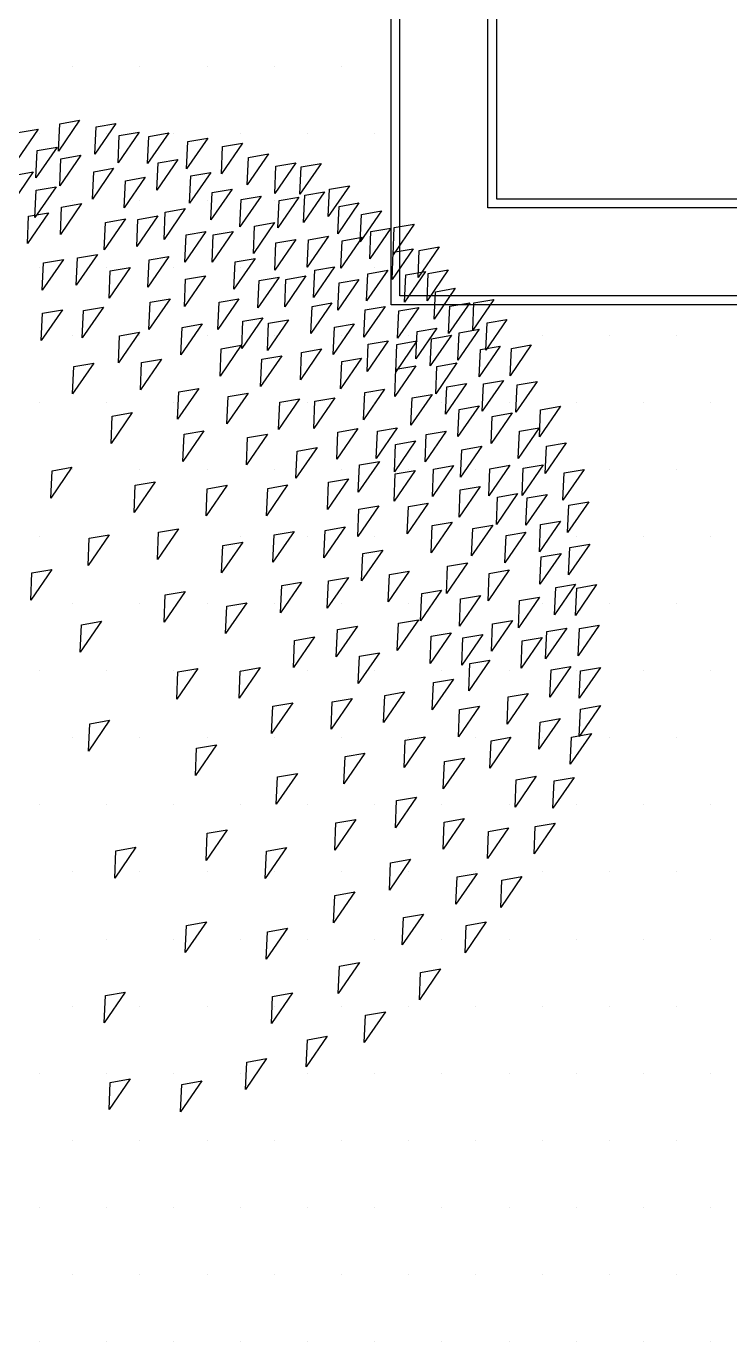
# Model space of a CAD drawing. Header units: millimetres. Extents: x 43168.9 to 43194.6, y -25545.1 to -25543.4.
# Drawn here: x 43171.3728 to 43171.4127, y -25543.9718 to -25543.8971 of the extents above; entities that cross this region are included whole.
import ezdxf

# ---------------------------------------------------------------- set-up
doc = ezdxf.new("R2010")
doc.units = ezdxf.units.MM
doc.header["$LTSCALE"] = 200
doc.layers.add('agac_sgh', color=7, linetype='Continuous', true_color=0x244700)
doc.layers.add('cim_sgh', color=7, linetype='Continuous', true_color=0x248f00)
doc.layers.add('duv_sgh', color=4, linetype='Continuous')
doc.layers.add('siva_sgh', color=145, linetype='Continuous')

msp = doc.modelspace()

# ---------------------------------------------------------------- linework, layer by layer
at = {"layer": 'agac_sgh', "color": 0}
for p, q in [((43171.373463, -25543.902947), (43171.372264, -25543.904693)), ((43171.372331, -25543.903143), (43171.373463, -25543.902947)), ((43171.375815, -25543.902443), (43171.374616, -25543.904189)), ((43171.374616, -25543.904189), (43171.374683, -25543.902639)), ((43171.374683, -25543.902639), (43171.375815, -25543.902443)), ((43171.377878, -25543.902618), (43171.376679, -25543.904363)), ((43171.376679, -25543.904363), (43171.376746, -25543.902814)), ((43171.376746, -25543.902814), (43171.377878, -25543.902618)), ((43171.379198, -25543.903113), (43171.377999, -25543.904859)), ((43171.378066, -25543.903309), (43171.379198, -25543.903113)), ((43171.377999, -25543.904859), (43171.378066, -25543.903309)), ((43171.380871, -25543.903162), (43171.379672, -25543.904907)), ((43171.379672, -25543.904907), (43171.379739, -25543.903358)), ((43171.379739, -25543.903358), (43171.380871, -25543.903162)), ((43171.383084, -25543.903455), (43171.381885, -25543.9052)), ((43171.381885, -25543.9052), (43171.381953, -25543.903651)), ((43171.381953, -25543.903651), (43171.383084, -25543.903455)), ((43171.385059, -25543.903741), (43171.38386, -25543.905486)), ((43171.383927, -25543.903937), (43171.385059, -25543.903741)), ((43171.374532, -25543.90397), (43171.373333, -25543.905715)), ((43171.373333, -25543.905715), (43171.3734, -25543.904166)), ((43171.3734, -25543.904166), (43171.374532, -25543.90397)), ((43171.375882, -25543.904428), (43171.374683, -25543.906174)), ((43171.374683, -25543.906174), (43171.37475, -25543.904624)), ((43171.37475, -25543.904624), (43171.375882, -25543.904428)), ((43171.38386, -25543.905486), (43171.383927, -25543.903937)), ((43171.38653, -25543.904356), (43171.385331, -25543.906101)), ((43171.385331, -25543.906101), (43171.385399, -25543.904552)), ((43171.385399, -25543.904552), (43171.38653, -25543.904356)), ((43171.373178, -25543.90538), (43171.371979, -25543.907125)), ((43171.372046, -25543.905576), (43171.373178, -25543.90538)), ((43171.377744, -25543.905169), (43171.376544, -25543.906914)), ((43171.376544, -25543.906914), (43171.376612, -25543.905365)), ((43171.376612, -25543.905365), (43171.377744, -25543.905169)), ((43171.381399, -25543.904665), (43171.3802, -25543.90641)), ((43171.3802, -25543.90641), (43171.380267, -25543.904861)), ((43171.380267, -25543.904861), (43171.381399, -25543.904665)), ((43171.38809, -25543.904859), (43171.386891, -25543.906604)), ((43171.386891, -25543.906604), (43171.386958, -25543.905055)), ((43171.386958, -25543.905055), (43171.38809, -25543.904859)), ((43171.389524, -25543.9049), (43171.388325, -25543.906645)), ((43171.388325, -25543.906645), (43171.388392, -25543.905096)), ((43171.388392, -25543.905096), (43171.389524, -25543.9049)), ((43171.379542, -25543.905678), (43171.378343, -25543.907424)), ((43171.378343, -25543.907424), (43171.37841, -25543.905874)), ((43171.37841, -25543.905874), (43171.379542, -25543.905678)), ((43171.383261, -25543.905405), (43171.382061, -25543.90715)), ((43171.382061, -25543.90715), (43171.382129, -25543.905601)), ((43171.382129, -25543.905601), (43171.383261, -25543.905405)), ((43171.374474, -25543.906218), (43171.373275, -25543.907963)), ((43171.373275, -25543.907963), (43171.373342, -25543.906414)), ((43171.373342, -25543.906414), (43171.374474, -25543.906218)), ((43171.384468, -25543.906355), (43171.383269, -25543.908101)), ((43171.383269, -25543.908101), (43171.383336, -25543.906551)), ((43171.383336, -25543.906551), (43171.384468, -25543.906355)), ((43171.386115, -25543.906746), (43171.384916, -25543.908492)), ((43171.384984, -25543.906942), (43171.386115, -25543.906746)), ((43171.388266, -25543.906809), (43171.387067, -25543.908554)), ((43171.387134, -25543.907005), (43171.388266, -25543.906809)), ((43171.389725, -25543.906508), (43171.388526, -25543.908253)), ((43171.388526, -25543.908253), (43171.388593, -25543.906704)), ((43171.388593, -25543.906704), (43171.389725, -25543.906508)), ((43171.391133, -25543.906167), (43171.389934, -25543.907912)), ((43171.389934, -25543.907912), (43171.390002, -25543.906363)), ((43171.390002, -25543.906363), (43171.391133, -25543.906167)), ((43171.37592, -25543.907175), (43171.374721, -25543.908921)), ((43171.374721, -25543.908921), (43171.374788, -25543.907371)), ((43171.374788, -25543.907371), (43171.37592, -25543.907175)), ((43171.381806, -25543.90746), (43171.380607, -25543.909206)), ((43171.380674, -25543.907656), (43171.381806, -25543.90746)), ((43171.384916, -25543.908492), (43171.384984, -25543.906942)), ((43171.387067, -25543.908554), (43171.387134, -25543.907005)), ((43171.391674, -25543.907136), (43171.390475, -25543.908882)), ((43171.390475, -25543.908882), (43171.390542, -25543.907332)), ((43171.390542, -25543.907332), (43171.391674, -25543.907136)), ((43171.392945, -25543.907592), (43171.391745, -25543.909338)), ((43171.391813, -25543.907788), (43171.392945, -25543.907592)), ((43171.374046, -25543.907693), (43171.372847, -25543.909438)), ((43171.372847, -25543.909438), (43171.372914, -25543.907889)), ((43171.372914, -25543.907889), (43171.374046, -25543.907693)), ((43171.37841, -25543.908048), (43171.377211, -25543.909794)), ((43171.377211, -25543.909794), (43171.377278, -25543.908244)), ((43171.377278, -25543.908244), (43171.37841, -25543.908048)), ((43171.380259, -25543.907873), (43171.37906, -25543.909618)), ((43171.37906, -25543.909618), (43171.379127, -25543.908069)), ((43171.379127, -25543.908069), (43171.380259, -25543.907873)), ((43171.380607, -25543.909206), (43171.380674, -25543.907656)), ((43171.386883, -25543.908256), (43171.385684, -25543.910001)), ((43171.385751, -25543.908452), (43171.386883, -25543.908256)), ((43171.391745, -25543.909338), (43171.391813, -25543.907788)), ((43171.394806, -25543.908333), (43171.393607, -25543.910078)), ((43171.393674, -25543.908529), (43171.394806, -25543.908333)), ((43171.382988, -25543.908753), (43171.381789, -25543.910498)), ((43171.381789, -25543.910498), (43171.381856, -25543.908949)), ((43171.381856, -25543.908949), (43171.382988, -25543.908753)), ((43171.384531, -25543.90876), (43171.383332, -25543.910505)), ((43171.383332, -25543.910505), (43171.383399, -25543.908956)), ((43171.383399, -25543.908956), (43171.384531, -25543.90876)), ((43171.385684, -25543.910001), (43171.385751, -25543.908452)), ((43171.389939, -25543.909031), (43171.38874, -25543.910776)), ((43171.388807, -25543.909227), (43171.389939, -25543.909031)), ((43171.39185, -25543.909086), (43171.390651, -25543.910832)), ((43171.390719, -25543.909282), (43171.39185, -25543.909086)), ((43171.393485, -25543.908562), (43171.392286, -25543.910307)), ((43171.392286, -25543.910307), (43171.392353, -25543.908758)), ((43171.392353, -25543.908758), (43171.393485, -25543.908562)), ((43171.393607, -25543.910078), (43171.393674, -25543.908529)), ((43171.38809, -25543.909206), (43171.386891, -25543.910951)), ((43171.386891, -25543.910951), (43171.386958, -25543.909402)), ((43171.386958, -25543.909402), (43171.38809, -25543.909206)), ((43171.38874, -25543.910776), (43171.388807, -25543.909227)), ((43171.390651, -25543.910832), (43171.390719, -25543.909282)), ((43171.394756, -25543.909742), (43171.393557, -25543.911488)), ((43171.393624, -25543.909938), (43171.394756, -25543.909742)), ((43171.396227, -25543.909633), (43171.395028, -25543.911378)), ((43171.395028, -25543.911378), (43171.395095, -25543.909829)), ((43171.395095, -25543.909829), (43171.396227, -25543.909633)), ((43171.374889, -25543.910349), (43171.37369, -25543.912094)), ((43171.37369, -25543.912094), (43171.373757, -25543.910545)), ((43171.373757, -25543.910545), (43171.374889, -25543.910349)), ((43171.376826, -25543.910062), (43171.375626, -25543.911807)), ((43171.375626, -25543.911807), (43171.375694, -25543.910258)), ((43171.375694, -25543.910258), (43171.376826, -25543.910062)), ((43171.380888, -25543.910179), (43171.379689, -25543.911925)), ((43171.379689, -25543.911925), (43171.379756, -25543.910375)), ((43171.379756, -25543.910375), (43171.380888, -25543.910179)), ((43171.385776, -25543.910283), (43171.384577, -25543.912028)), ((43171.384577, -25543.912028), (43171.384644, -25543.910479)), ((43171.384644, -25543.910479), (43171.385776, -25543.910283)), ((43171.393557, -25543.911488), (43171.393624, -25543.909938)), ((43171.378687, -25543.910802), (43171.377488, -25543.912547)), ((43171.377488, -25543.912547), (43171.377555, -25543.910998)), ((43171.377555, -25543.910998), (43171.378687, -25543.910802)), ((43171.382963, -25543.911269), (43171.381764, -25543.913015)), ((43171.381831, -25543.911465), (43171.382963, -25543.911269)), ((43171.387134, -25543.911352), (43171.385935, -25543.913097)), ((43171.386002, -25543.911548), (43171.387134, -25543.911352)), ((43171.388656, -25543.911282), (43171.387457, -25543.913027)), ((43171.387524, -25543.911478), (43171.388656, -25543.911282)), ((43171.390291, -25543.910757), (43171.389092, -25543.912502)), ((43171.389092, -25543.912502), (43171.389159, -25543.910953)), ((43171.389159, -25543.910953), (43171.390291, -25543.910757)), ((43171.393309, -25543.910959), (43171.39211, -25543.912704)), ((43171.39211, -25543.912704), (43171.392177, -25543.911155)), ((43171.392177, -25543.911155), (43171.393309, -25543.910959)), ((43171.39546, -25543.911021), (43171.394261, -25543.912767)), ((43171.394261, -25543.912767), (43171.394328, -25543.911217)), ((43171.394328, -25543.911217), (43171.39546, -25543.911021)), ((43171.396743, -25543.910944), (43171.395544, -25543.91269)), ((43171.395544, -25543.91269), (43171.395611, -25543.91114)), ((43171.395611, -25543.91114), (43171.396743, -25543.910944)), ((43171.381764, -25543.913015), (43171.381831, -25543.911465)), ((43171.385935, -25543.913097), (43171.386002, -25543.911548)), ((43171.387457, -25543.913027), (43171.387524, -25543.911478)), ((43171.391674, -25543.911484), (43171.390475, -25543.913229)), ((43171.390475, -25543.913229), (43171.390542, -25543.91168)), ((43171.390542, -25543.91168), (43171.391674, -25543.911484)), ((43171.397145, -25543.911985), (43171.395946, -25543.913731)), ((43171.396013, -25543.912181), (43171.397145, -25543.911985)), ((43171.380951, -25543.912584), (43171.379752, -25543.914329)), ((43171.379752, -25543.914329), (43171.379819, -25543.91278)), ((43171.379819, -25543.91278), (43171.380951, -25543.912584)), ((43171.384862, -25543.912583), (43171.383663, -25543.914328)), ((43171.383663, -25543.914328), (43171.38373, -25543.912779)), ((43171.38373, -25543.912779), (43171.384862, -25543.912583)), ((43171.39014, -25543.912812), (43171.388941, -25543.914557)), ((43171.389008, -25543.913008), (43171.39014, -25543.912812)), ((43171.395946, -25543.913731), (43171.396013, -25543.912181)), ((43171.397963, -25543.91281), (43171.396764, -25543.914555)), ((43171.396831, -25543.913006), (43171.397963, -25543.91281)), ((43171.399334, -25543.912621), (43171.398134, -25543.914366)), ((43171.398134, -25543.914366), (43171.398202, -25543.912817)), ((43171.398202, -25543.912817), (43171.399334, -25543.912621)), ((43171.374839, -25543.913207), (43171.373639, -25543.914953)), ((43171.373639, -25543.914953), (43171.373707, -25543.913403)), ((43171.373707, -25543.913403), (43171.374839, -25543.913207)), ((43171.377165, -25543.913046), (43171.375966, -25543.914791)), ((43171.375966, -25543.914791), (43171.376033, -25543.913242)), ((43171.376033, -25543.913242), (43171.377165, -25543.913046)), ((43171.388941, -25543.914557), (43171.389008, -25543.913008)), ((43171.393158, -25543.913014), (43171.391959, -25543.914759)), ((43171.391959, -25543.914759), (43171.392027, -25543.91321)), ((43171.392027, -25543.91321), (43171.393158, -25543.913014)), ((43171.39507, -25543.913069), (43171.393871, -25543.914815)), ((43171.393871, -25543.914815), (43171.393938, -25543.913265)), ((43171.393938, -25543.913265), (43171.39507, -25543.913069)), ((43171.396764, -25543.914555), (43171.396831, -25543.913006)), ((43171.382762, -25543.914009), (43171.381563, -25543.915755)), ((43171.381563, -25543.915755), (43171.38163, -25543.914205)), ((43171.38163, -25543.914205), (43171.382762, -25543.914009)), ((43171.38622, -25543.913652), (43171.385021, -25543.915397)), ((43171.385021, -25543.915397), (43171.385088, -25543.913848)), ((43171.385088, -25543.913848), (43171.38622, -25543.913652)), ((43171.387675, -25543.91377), (43171.386476, -25543.915516)), ((43171.386476, -25543.915516), (43171.386543, -25543.913966)), ((43171.386543, -25543.913966), (43171.387675, -25543.91377)), ((43171.39141, -25543.913993), (43171.390211, -25543.915738)), ((43171.390211, -25543.915738), (43171.390278, -25543.914189)), ((43171.390278, -25543.914189), (43171.39141, -25543.913993)), ((43171.396101, -25543.914243), (43171.394902, -25543.915989)), ((43171.39497, -25543.914439), (43171.396101, -25543.914243)), ((43171.398491, -25543.914313), (43171.397292, -25543.916058)), ((43171.397359, -25543.914509), (43171.398491, -25543.914313)), ((43171.400076, -25543.913748), (43171.398877, -25543.915494)), ((43171.398877, -25543.915494), (43171.398944, -25543.913944)), ((43171.398944, -25543.913944), (43171.400076, -25543.913748)), ((43171.379215, -25543.914478), (43171.378016, -25543.916224)), ((43171.378016, -25543.916224), (43171.378083, -25543.914674)), ((43171.378083, -25543.914674), (43171.379215, -25543.914478)), ((43171.393335, -25543.914964), (43171.392135, -25543.916709)), ((43171.392203, -25543.91516), (43171.393335, -25543.914964)), ((43171.394957, -25543.914973), (43171.393758, -25543.916718)), ((43171.393825, -25543.915169), (43171.394957, -25543.914973)), ((43171.394902, -25543.915989), (43171.39497, -25543.914439)), ((43171.396923, -25543.914649), (43171.395724, -25543.916394)), ((43171.395724, -25543.916394), (43171.395791, -25543.914845)), ((43171.395791, -25543.914845), (43171.396923, -25543.914649)), ((43171.397292, -25543.916058), (43171.397359, -25543.914509)), ((43171.384988, -25543.915218), (43171.383789, -25543.916963)), ((43171.383789, -25543.916963), (43171.383856, -25543.915414)), ((43171.383856, -25543.915414), (43171.384988, -25543.915218)), ((43171.387285, -25543.915818), (43171.386086, -25543.917564)), ((43171.386153, -25543.916014), (43171.387285, -25543.915818)), ((43171.389549, -25543.915426), (43171.38835, -25543.917172)), ((43171.38835, -25543.917172), (43171.388417, -25543.915622)), ((43171.388417, -25543.915622), (43171.389549, -25543.915426)), ((43171.392135, -25543.916709), (43171.392203, -25543.91516)), ((43171.393758, -25543.916718), (43171.393825, -25543.915169)), ((43171.399698, -25543.915263), (43171.398499, -25543.917008)), ((43171.398499, -25543.917008), (43171.398566, -25543.915459)), ((43171.398566, -25543.915459), (43171.399698, -25543.915263)), ((43171.401459, -25543.9152), (43171.40026, -25543.916945)), ((43171.40026, -25543.916945), (43171.400327, -25543.915396)), ((43171.400327, -25543.915396), (43171.401459, -25543.9152)), ((43171.376612, -25543.916233), (43171.375413, -25543.917979)), ((43171.375413, -25543.917979), (43171.37548, -25543.916429)), ((43171.37548, -25543.916429), (43171.376612, -25543.916233)), ((43171.38046, -25543.916002), (43171.379261, -25543.917747)), ((43171.379261, -25543.917747), (43171.379328, -25543.916198)), ((43171.379328, -25543.916198), (43171.38046, -25543.916002)), ((43171.386086, -25543.917564), (43171.386153, -25543.916014)), ((43171.391825, -25543.91595), (43171.390626, -25543.917695)), ((43171.390626, -25543.917695), (43171.390693, -25543.916146)), ((43171.390693, -25543.916146), (43171.391825, -25543.91595)), ((43171.394907, -25543.916382), (43171.393708, -25543.918128)), ((43171.393708, -25543.918128), (43171.393775, -25543.916578)), ((43171.393775, -25543.916578), (43171.394907, -25543.916382)), ((43171.397233, -25543.916221), (43171.396034, -25543.917966)), ((43171.396034, -25543.917966), (43171.396101, -25543.916417)), ((43171.396101, -25543.916417), (43171.397233, -25543.916221)), ((43171.399874, -25543.917213), (43171.398675, -25543.918958)), ((43171.398743, -25543.917409), (43171.399874, -25543.917213)), ((43171.401786, -25543.917268), (43171.400587, -25543.919014)), ((43171.400654, -25543.917464), (43171.401786, -25543.917268)), ((43171.382573, -25543.917665), (43171.381374, -25543.91941)), ((43171.381374, -25543.91941), (43171.381441, -25543.917861)), ((43171.381441, -25543.917861), (43171.382573, -25543.917665)), ((43171.385374, -25543.917937), (43171.384175, -25543.919682)), ((43171.384242, -25543.918133), (43171.385374, -25543.917937)), ((43171.393133, -25543.917704), (43171.391934, -25543.919449)), ((43171.391934, -25543.919449), (43171.392001, -25543.9179)), ((43171.392001, -25543.9179), (43171.393133, -25543.917704)), ((43171.395825, -25543.918011), (43171.394626, -25543.919756)), ((43171.394693, -25543.918207), (43171.395825, -25543.918011)), ((43171.397787, -25543.917381), (43171.396588, -25543.919127)), ((43171.396588, -25543.919127), (43171.396655, -25543.917577)), ((43171.396655, -25543.917577), (43171.397787, -25543.917381)), ((43171.398675, -25543.918958), (43171.398743, -25543.917409)), ((43171.400587, -25543.919014), (43171.400654, -25543.917464)), ((43171.384175, -25543.919682), (43171.384242, -25543.918133)), ((43171.388304, -25543.91825), (43171.387105, -25543.919996)), ((43171.387105, -25543.919996), (43171.387172, -25543.918446)), ((43171.387172, -25543.918446), (43171.388304, -25543.91825)), ((43171.390304, -25543.918194), (43171.389105, -25543.919939)), ((43171.389105, -25543.919939), (43171.389172, -25543.91839)), ((43171.389172, -25543.91839), (43171.390304, -25543.918194)), ((43171.394626, -25543.919756), (43171.394693, -25543.918207)), ((43171.398491, -25543.91866), (43171.397292, -25543.920405)), ((43171.397359, -25543.918856), (43171.398491, -25543.91866)), ((43171.403119, -25543.91868), (43171.40192, -25543.920425)), ((43171.401987, -25543.918876), (43171.403119, -25543.91868)), ((43171.3788, -25543.919043), (43171.377601, -25543.920788)), ((43171.377601, -25543.920788), (43171.377668, -25543.919239)), ((43171.377668, -25543.919239), (43171.3788, -25543.919043)), ((43171.397292, -25543.920405), (43171.397359, -25543.918856)), ((43171.400378, -25543.919058), (43171.399178, -25543.920803)), ((43171.399178, -25543.920803), (43171.399246, -25543.919254)), ((43171.399246, -25543.919254), (43171.400378, -25543.919058)), ((43171.40192, -25543.920425), (43171.401987, -25543.918876)), ((43171.382875, -25543.920076), (43171.381676, -25543.921821)), ((43171.381676, -25543.921821), (43171.381743, -25543.920272)), ((43171.381743, -25543.920272), (43171.382875, -25543.920076)), ((43171.38648, -25543.920257), (43171.385281, -25543.922002)), ((43171.385348, -25543.920453), (43171.38648, -25543.920257)), ((43171.391612, -25543.919948), (43171.390413, -25543.921693)), ((43171.390413, -25543.921693), (43171.39048, -25543.920144)), ((43171.39048, -25543.920144), (43171.391612, -25543.919948)), ((43171.39385, -25543.919898), (43171.392651, -25543.921644)), ((43171.392651, -25543.921644), (43171.392718, -25543.920094)), ((43171.392718, -25543.920094), (43171.39385, -25543.919898)), ((43171.39663, -25543.920093), (43171.395431, -25543.921839)), ((43171.395431, -25543.921839), (43171.395498, -25543.920289)), ((43171.395498, -25543.920289), (43171.39663, -25543.920093)), ((43171.401912, -25543.919903), (43171.400713, -25543.921649)), ((43171.400713, -25543.921649), (43171.40078, -25543.920099)), ((43171.40078, -25543.920099), (43171.401912, -25543.919903)), ((43171.385281, -25543.922002), (43171.385348, -25543.920453)), ((43171.389298, -25543.921025), (43171.388098, -25543.92277)), ((43171.388166, -25543.921221), (43171.389298, -25543.921025)), ((43171.394886, -25543.920653), (43171.393687, -25543.922398)), ((43171.393687, -25543.922398), (43171.393754, -25543.920849)), ((43171.393754, -25543.920849), (43171.394886, -25543.920653)), ((43171.398642, -25543.920953), (43171.397443, -25543.922698)), ((43171.39751, -25543.921149), (43171.398642, -25543.920953)), ((43171.403446, -25543.920749), (43171.402247, -25543.922494)), ((43171.402247, -25543.922494), (43171.402314, -25543.920945)), ((43171.402314, -25543.920945), (43171.403446, -25543.920749)), ((43171.388098, -25543.92277), (43171.388166, -25543.921221)), ((43171.392832, -25543.921814), (43171.391633, -25543.923559)), ((43171.3917, -25543.92201), (43171.392832, -25543.921814)), ((43171.397443, -25543.922698), (43171.39751, -25543.921149)), ((43171.375379, -25543.922147), (43171.37418, -25543.923892)), ((43171.37418, -25543.923892), (43171.374248, -25543.922343)), ((43171.374248, -25543.922343), (43171.375379, -25543.922147)), ((43171.391633, -25543.923559), (43171.3917, -25543.92201)), ((43171.394869, -25543.92233), (43171.39367, -25543.924076)), ((43171.39367, -25543.924076), (43171.393737, -25543.922526)), ((43171.393737, -25543.922526), (43171.394869, -25543.92233)), ((43171.397045, -25543.92205), (43171.395846, -25543.923796)), ((43171.395846, -25543.923796), (43171.395913, -25543.922246)), ((43171.395913, -25543.922246), (43171.397045, -25543.92205)), ((43171.400239, -25543.922029), (43171.39904, -25543.923774)), ((43171.39904, -25543.923774), (43171.399107, -25543.922225)), ((43171.399107, -25543.922225), (43171.400239, -25543.922029)), ((43171.40213, -25543.922007), (43171.400931, -25543.923752)), ((43171.400931, -25543.923752), (43171.400998, -25543.922203)), ((43171.400998, -25543.922203), (43171.40213, -25543.922007)), ((43171.404452, -25543.922265), (43171.403253, -25543.92401)), ((43171.403253, -25543.92401), (43171.403321, -25543.922461)), ((43171.403321, -25543.922461), (43171.404452, -25543.922265)), ((43171.380108, -25543.92297), (43171.378909, -25543.924716)), ((43171.378909, -25543.924716), (43171.378976, -25543.923166)), ((43171.378976, -25543.923166), (43171.380108, -25543.92297)), ((43171.384191, -25543.923165), (43171.382992, -25543.92491)), ((43171.38306, -25543.923361), (43171.384191, -25543.923165)), ((43171.387625, -25543.92315), (43171.386426, -25543.924895)), ((43171.386493, -25543.923346), (43171.387625, -25543.92315)), ((43171.391083, -25543.922793), (43171.389884, -25543.924538)), ((43171.389884, -25543.924538), (43171.389952, -25543.922989)), ((43171.389952, -25543.922989), (43171.391083, -25543.922793)), ((43171.398554, -25543.923238), (43171.397355, -25543.924984)), ((43171.397422, -25543.923434), (43171.398554, -25543.923238)), ((43171.382992, -25543.92491), (43171.38306, -25543.923361)), ((43171.386426, -25543.924895), (43171.386493, -25543.923346)), ((43171.397355, -25543.924984), (43171.397422, -25543.923434)), ((43171.400679, -25543.923643), (43171.39948, -25543.925388)), ((43171.39948, -25543.925388), (43171.399548, -25543.923839)), ((43171.399548, -25543.923839), (43171.400679, -25543.923643)), ((43171.402352, -25543.923691), (43171.401153, -25543.925437)), ((43171.401153, -25543.925437), (43171.40122, -25543.923887)), ((43171.40122, -25543.923887), (43171.402352, -25543.923691)), ((43171.392806, -25543.92433), (43171.391607, -25543.926075)), ((43171.391607, -25543.926075), (43171.391675, -25543.924526)), ((43171.391675, -25543.924526), (43171.392806, -25543.92433)), ((43171.395611, -25543.924182), (43171.394412, -25543.925928)), ((43171.394412, -25543.925928), (43171.394479, -25543.924378)), ((43171.394479, -25543.924378), (43171.395611, -25543.924182)), ((43171.404717, -25543.924103), (43171.403517, -25543.925849)), ((43171.403517, -25543.925849), (43171.403585, -25543.924299)), ((43171.403585, -25543.924299), (43171.404717, -25543.924103)), ((43171.390882, -25543.925533), (43171.389683, -25543.927278)), ((43171.38975, -25543.925729), (43171.390882, -25543.925533)), ((43171.396969, -25543.925252), (43171.39577, -25543.926997)), ((43171.39577, -25543.926997), (43171.395837, -25543.925448)), ((43171.395837, -25543.925448), (43171.396969, -25543.925252)), ((43171.399271, -25543.925433), (43171.398072, -25543.927178)), ((43171.398139, -25543.925629), (43171.399271, -25543.925433)), ((43171.403119, -25543.925201), (43171.40192, -25543.926946)), ((43171.40192, -25543.926946), (43171.401987, -25543.925397)), ((43171.401987, -25543.925397), (43171.403119, -25543.925201)), ((43171.377492, -25543.925983), (43171.376293, -25543.927729)), ((43171.376293, -25543.927729), (43171.376361, -25543.926179)), ((43171.376361, -25543.926179), (43171.377492, -25543.925983)), ((43171.381429, -25543.92564), (43171.38023, -25543.927385)), ((43171.38023, -25543.927385), (43171.380297, -25543.925836)), ((43171.380297, -25543.925836), (43171.381429, -25543.92564)), ((43171.38799, -25543.925792), (43171.386791, -25543.927537)), ((43171.386791, -25543.927537), (43171.386858, -25543.925988)), ((43171.386858, -25543.925988), (43171.38799, -25543.925792)), ((43171.389683, -25543.927278), (43171.38975, -25543.925729)), ((43171.398072, -25543.927178), (43171.398139, -25543.925629)), ((43171.401157, -25543.925831), (43171.399958, -25543.927576)), ((43171.399958, -25543.927576), (43171.400026, -25543.926027)), ((43171.400026, -25543.926027), (43171.401157, -25543.925831)), ((43171.385072, -25543.926394), (43171.383873, -25543.928139)), ((43171.383873, -25543.928139), (43171.38394, -25543.92659)), ((43171.38394, -25543.92659), (43171.385072, -25543.926394)), ((43171.39302, -25543.926853), (43171.391821, -25543.928599)), ((43171.391821, -25543.928599), (43171.391888, -25543.927049)), ((43171.391888, -25543.927049), (43171.39302, -25543.926853)), ((43171.403145, -25543.927032), (43171.401945, -25543.928778)), ((43171.402013, -25543.927228), (43171.403145, -25543.927032)), ((43171.404779, -25543.926508), (43171.40358, -25543.928253)), ((43171.40358, -25543.928253), (43171.403648, -25543.926704)), ((43171.403648, -25543.926704), (43171.404779, -25543.926508)), ((43171.397837, -25543.927565), (43171.396638, -25543.92931)), ((43171.396638, -25543.92931), (43171.396705, -25543.927761)), ((43171.396705, -25543.927761), (43171.397837, -25543.927565)), ((43171.401945, -25543.928778), (43171.402013, -25543.927228)), ((43171.374235, -25543.927948), (43171.373036, -25543.929694)), ((43171.373036, -25543.929694), (43171.373103, -25543.928144)), ((43171.373103, -25543.928144), (43171.374235, -25543.927948)), ((43171.391071, -25543.928398), (43171.389872, -25543.930144)), ((43171.389939, -25543.928594), (43171.391071, -25543.928398)), ((43171.39453, -25543.928041), (43171.39333, -25543.929786)), ((43171.39333, -25543.929786), (43171.393398, -25543.928237)), ((43171.393398, -25543.928237), (43171.39453, -25543.928041)), ((43171.400202, -25543.927977), (43171.399003, -25543.929722)), ((43171.399003, -25543.929722), (43171.39907, -25543.928173)), ((43171.39907, -25543.928173), (43171.400202, -25543.927977)), ((43171.381806, -25543.929197), (43171.380607, -25543.930943)), ((43171.380674, -25543.929393), (43171.381806, -25543.929197)), ((43171.388417, -25543.928665), (43171.387218, -25543.93041)), ((43171.387218, -25543.93041), (43171.387285, -25543.928861)), ((43171.387285, -25543.928861), (43171.388417, -25543.928665)), ((43171.389872, -25543.930144), (43171.389939, -25543.928594)), ((43171.396366, -25543.929124), (43171.395167, -25543.930869)), ((43171.395234, -25543.92932), (43171.396366, -25543.929124)), ((43171.403975, -25543.928772), (43171.402776, -25543.930518)), ((43171.402776, -25543.930518), (43171.402843, -25543.928968)), ((43171.402843, -25543.928968), (43171.403975, -25543.928772)), ((43171.405169, -25543.928807), (43171.40397, -25543.930552)), ((43171.40397, -25543.930552), (43171.404038, -25543.929003)), ((43171.404038, -25543.929003), (43171.405169, -25543.928807)), ((43171.380607, -25543.930943), (43171.380674, -25543.929393)), ((43171.385298, -25543.929833), (43171.384099, -25543.931578)), ((43171.384099, -25543.931578), (43171.384166, -25543.930029)), ((43171.384166, -25543.930029), (43171.385298, -25543.929833)), ((43171.395167, -25543.930869), (43171.395234, -25543.92932)), ((43171.398579, -25543.929417), (43171.39738, -25543.931162)), ((43171.39738, -25543.931162), (43171.397447, -25543.929613)), ((43171.397447, -25543.929613), (43171.398579, -25543.929417)), ((43171.401925, -25543.929514), (43171.400726, -25543.931259)), ((43171.400726, -25543.931259), (43171.400793, -25543.92971)), ((43171.400793, -25543.92971), (43171.401925, -25543.929514)), ((43171.377052, -25543.93089), (43171.375853, -25543.932636)), ((43171.375853, -25543.932636), (43171.37592, -25543.931086)), ((43171.37592, -25543.931086), (43171.377052, -25543.93089)), ((43171.391587, -25543.931159), (43171.390388, -25543.932904)), ((43171.390388, -25543.932904), (43171.390455, -25543.931355)), ((43171.390455, -25543.931355), (43171.391587, -25543.931159)), ((43171.395045, -25543.930802), (43171.393846, -25543.932547)), ((43171.393846, -25543.932547), (43171.393913, -25543.930998)), ((43171.393913, -25543.930998), (43171.395045, -25543.930802)), ((43171.40039, -25543.930842), (43171.399191, -25543.932588)), ((43171.399191, -25543.932588), (43171.399258, -25543.931038)), ((43171.399258, -25543.931038), (43171.40039, -25543.930842)), ((43171.403472, -25543.931275), (43171.402273, -25543.93302)), ((43171.402273, -25543.93302), (43171.40234, -25543.931471)), ((43171.40234, -25543.931471), (43171.403472, -25543.931275)), ((43171.40532, -25543.9311), (43171.404121, -25543.932845)), ((43171.404121, -25543.932845), (43171.404188, -25543.931296)), ((43171.404188, -25543.931296), (43171.40532, -25543.9311)), ((43171.389147, -25543.931775), (43171.387948, -25543.93352)), ((43171.387948, -25543.93352), (43171.388015, -25543.931971)), ((43171.388015, -25543.931971), (43171.389147, -25543.931775)), ((43171.396907, -25543.931542), (43171.395708, -25543.933287)), ((43171.395708, -25543.933287), (43171.395775, -25543.931738)), ((43171.395775, -25543.931738), (43171.396907, -25543.931542)), ((43171.398709, -25543.931632), (43171.39751, -25543.933378)), ((43171.39751, -25543.933378), (43171.397577, -25543.931828)), ((43171.397577, -25543.931828), (43171.398709, -25543.931632)), ((43171.402076, -25543.931806), (43171.400877, -25543.933552)), ((43171.400877, -25543.933552), (43171.400944, -25543.932002)), ((43171.400944, -25543.932002), (43171.402076, -25543.931806)), ((43171.392832, -25543.932682), (43171.391633, -25543.934428)), ((43171.391633, -25543.934428), (43171.3917, -25543.932878)), ((43171.3917, -25543.932878), (43171.392832, -25543.932682)), ((43171.382523, -25543.933566), (43171.381324, -25543.935311)), ((43171.381324, -25543.935311), (43171.381391, -25543.933762)), ((43171.381391, -25543.933762), (43171.382523, -25543.933566)), ((43171.386066, -25543.933516), (43171.384867, -25543.935261)), ((43171.384867, -25543.935261), (43171.384934, -25543.933712)), ((43171.384934, -25543.933712), (43171.386066, -25543.933516)), ((43171.399108, -25543.933093), (43171.397908, -25543.934839)), ((43171.397908, -25543.934839), (43171.397976, -25543.933289)), ((43171.397976, -25543.933289), (43171.399108, -25543.933093)), ((43171.403711, -25543.933455), (43171.402512, -25543.935201)), ((43171.402512, -25543.935201), (43171.402579, -25543.933651)), ((43171.402579, -25543.933651), (43171.403711, -25543.933455)), ((43171.405383, -25543.933504), (43171.404184, -25543.935249)), ((43171.404184, -25543.935249), (43171.404251, -25543.9337)), ((43171.404251, -25543.9337), (43171.405383, -25543.933504)), ((43171.397032, -25543.934177), (43171.395833, -25543.935922)), ((43171.395833, -25543.935922), (43171.395901, -25543.934373)), ((43171.395901, -25543.934373), (43171.397032, -25543.934177)), ((43171.394266, -25543.934898), (43171.393066, -25543.936643)), ((43171.393066, -25543.936643), (43171.393134, -25543.935094)), ((43171.393134, -25543.935094), (43171.394266, -25543.934898)), ((43171.401283, -25543.934987), (43171.400084, -25543.936732)), ((43171.400084, -25543.936732), (43171.400151, -25543.935183)), ((43171.400151, -25543.935183), (43171.401283, -25543.934987)), ((43171.387914, -25543.935514), (43171.386715, -25543.93726)), ((43171.386715, -25543.93726), (43171.386782, -25543.93571)), ((43171.386782, -25543.93571), (43171.387914, -25543.935514)), ((43171.391285, -25543.935269), (43171.390086, -25543.937014)), ((43171.390086, -25543.937014), (43171.390153, -25543.935465)), ((43171.390153, -25543.935465), (43171.391285, -25543.935269)), ((43171.398516, -25543.935707), (43171.397317, -25543.937453)), ((43171.397317, -25543.937453), (43171.397385, -25543.935903)), ((43171.397385, -25543.935903), (43171.398516, -25543.935707)), ((43171.405383, -25543.935678), (43171.404184, -25543.937423)), ((43171.404184, -25543.937423), (43171.404251, -25543.935874)), ((43171.404251, -25543.935874), (43171.405383, -25543.935678)), ((43171.377518, -25543.93651), (43171.376319, -25543.938255)), ((43171.376319, -25543.938255), (43171.376386, -25543.936706)), ((43171.376386, -25543.936706), (43171.377518, -25543.93651)), ((43171.403094, -25543.936412), (43171.401895, -25543.938158)), ((43171.401895, -25543.938158), (43171.401962, -25543.936608)), ((43171.401962, -25543.936608), (43171.403094, -25543.936412)), ((43171.395435, -25543.937449), (43171.394236, -25543.939194)), ((43171.394303, -25543.937645), (43171.395435, -25543.937449)), ((43171.400302, -25543.937475), (43171.399103, -25543.939221)), ((43171.399171, -25543.937671), (43171.400302, -25543.937475)), ((43171.404868, -25543.937264), (43171.403669, -25543.93901)), ((43171.403669, -25543.93901), (43171.403736, -25543.93746)), ((43171.403736, -25543.93746), (43171.404868, -25543.937264)), ((43171.383588, -25543.937906), (43171.382389, -25543.939651)), ((43171.382389, -25543.939651), (43171.382456, -25543.938102)), ((43171.382456, -25543.938102), (43171.383588, -25543.937906)), ((43171.394236, -25543.939194), (43171.394303, -25543.937645)), ((43171.399103, -25543.939221), (43171.399171, -25543.937671)), ((43171.392014, -25543.938379), (43171.390815, -25543.940124)), ((43171.390815, -25543.940124), (43171.390883, -25543.938575)), ((43171.390883, -25543.938575), (43171.392014, -25543.938379)), ((43171.397661, -25543.938657), (43171.396462, -25543.940403)), ((43171.396462, -25543.940403), (43171.396529, -25543.938853)), ((43171.396529, -25543.938853), (43171.397661, -25543.938657)), ((43171.388179, -25543.939526), (43171.386979, -25543.941272)), ((43171.386979, -25543.941272), (43171.387047, -25543.939722)), ((43171.387047, -25543.939722), (43171.388179, -25543.939526)), ((43171.401736, -25543.939691), (43171.400537, -25543.941436)), ((43171.400604, -25543.939887), (43171.401736, -25543.939691)), ((43171.400537, -25543.941436), (43171.400604, -25543.939887)), ((43171.403887, -25543.939753), (43171.402688, -25543.941498)), ((43171.402688, -25543.941498), (43171.402755, -25543.939949)), ((43171.402755, -25543.939949), (43171.403887, -25543.939753)), ((43171.394945, -25543.940867), (43171.393746, -25543.942612)), ((43171.393746, -25543.942612), (43171.393813, -25543.941063)), ((43171.393813, -25543.941063), (43171.394945, -25543.940867)), ((43171.384192, -25543.942728), (43171.382993, -25543.944474)), ((43171.38306, -25543.942924), (43171.384192, -25543.942728)), ((43171.391499, -25543.942139), (43171.3903, -25543.943885)), ((43171.3903, -25543.943885), (43171.390367, -25543.942335)), ((43171.390367, -25543.942335), (43171.391499, -25543.942139)), ((43171.397649, -25543.942089), (43171.39645, -25543.943834)), ((43171.39645, -25543.943834), (43171.396517, -25543.942285)), ((43171.396517, -25543.942285), (43171.397649, -25543.942089)), ((43171.400164, -25543.94262), (43171.398965, -25543.944365)), ((43171.399032, -25543.942816), (43171.400164, -25543.94262)), ((43171.402818, -25543.942353), (43171.401619, -25543.944099)), ((43171.401619, -25543.944099), (43171.401686, -25543.942549)), ((43171.401686, -25543.942549), (43171.402818, -25543.942353)), ((43171.382993, -25543.944474), (43171.38306, -25543.942924)), ((43171.398965, -25543.944365), (43171.399032, -25543.942816)), ((43171.37901, -25543.943722), (43171.377811, -25543.945468)), ((43171.377811, -25543.945468), (43171.377878, -25543.943918)), ((43171.377878, -25543.943918), (43171.37901, -25543.943722)), ((43171.38755, -25543.943741), (43171.386351, -25543.945486)), ((43171.386351, -25543.945486), (43171.386418, -25543.943937)), ((43171.386418, -25543.943937), (43171.38755, -25543.943741)), ((43171.394605, -25543.944403), (43171.393406, -25543.946149)), ((43171.393406, -25543.946149), (43171.393473, -25543.944599)), ((43171.393473, -25543.944599), (43171.394605, -25543.944403)), ((43171.398378, -25543.945199), (43171.397179, -25543.946945)), ((43171.397179, -25543.946945), (43171.397246, -25543.945395)), ((43171.397246, -25543.945395), (43171.398378, -25543.945199)), ((43171.400919, -25543.945387), (43171.39972, -25543.947133)), ((43171.39972, -25543.947133), (43171.399787, -25543.945583)), ((43171.399787, -25543.945583), (43171.400919, -25543.945387)), ((43171.391436, -25543.946256), (43171.390237, -25543.948002)), ((43171.390237, -25543.948002), (43171.390304, -25543.946452)), ((43171.390304, -25543.946452), (43171.391436, -25543.946256)), ((43171.38301, -25543.947957), (43171.381811, -25543.949702)), ((43171.381878, -25543.948153), (43171.38301, -25543.947957)), ((43171.395335, -25543.947513), (43171.394136, -25543.949259)), ((43171.394136, -25543.949259), (43171.394203, -25543.947709)), ((43171.394203, -25543.947709), (43171.395335, -25543.947513)), ((43171.398894, -25543.94796), (43171.397695, -25543.949705)), ((43171.397762, -25543.948156), (43171.398894, -25543.94796)), ((43171.381811, -25543.949702), (43171.381878, -25543.948153)), ((43171.387613, -25543.948319), (43171.386414, -25543.950065)), ((43171.386414, -25543.950065), (43171.386481, -25543.948515)), ((43171.386481, -25543.948515), (43171.387613, -25543.948319)), ((43171.397695, -25543.949705), (43171.397762, -25543.948156)), ((43171.3917, -25543.950268), (43171.390501, -25543.952014)), ((43171.390501, -25543.952014), (43171.390568, -25543.950464)), ((43171.390568, -25543.950464), (43171.3917, -25543.950268)), ((43171.396303, -25543.95063), (43171.395104, -25543.952376)), ((43171.395104, -25543.952376), (43171.395171, -25543.950826)), ((43171.395171, -25543.950826), (43171.396303, -25543.95063)), ((43171.378407, -25543.951942), (43171.377208, -25543.953687)), ((43171.377208, -25543.953687), (43171.377275, -25543.952138)), ((43171.377275, -25543.952138), (43171.378407, -25543.951942)), ((43171.387902, -25543.951989), (43171.386703, -25543.953734)), ((43171.386703, -25543.953734), (43171.38677, -25543.952185)), ((43171.38677, -25543.952185), (43171.387902, -25543.951989)), ((43171.393172, -25543.953057), (43171.391973, -25543.954802)), ((43171.39204, -25543.953253), (43171.393172, -25543.953057)), ((43171.391973, -25543.954802), (43171.39204, -25543.953253)), ((43171.389877, -25543.954448), (43171.388678, -25543.956194)), ((43171.388678, -25543.956194), (43171.388745, -25543.954644)), ((43171.388745, -25543.954644), (43171.389877, -25543.954448)), ((43171.386431, -25543.955721), (43171.385232, -25543.957467)), ((43171.385232, -25543.957467), (43171.385299, -25543.955917)), ((43171.385299, -25543.955917), (43171.386431, -25543.955721)), ((43171.378684, -25543.95687), (43171.377484, -25543.958615)), ((43171.377552, -25543.957066), (43171.378684, -25543.95687)), ((43171.377484, -25543.958615), (43171.377552, -25543.957066)), ((43171.382746, -25543.956987), (43171.381547, -25543.958733)), ((43171.381547, -25543.958733), (43171.381614, -25543.957183)), ((43171.381614, -25543.957183), (43171.382746, -25543.956987))]:
    msp.add_line(p, q, dxfattribs=at)
at = {"layer": 'cim_sgh'}
for p, q in [((43171.37543, -25543.8994), (43171.37543, -25543.8994)), ((43171.37924, -25543.8994), (43171.37924, -25543.8994)), ((43171.38305, -25543.8994), (43171.38305, -25543.8994)), ((43171.38686, -25543.8994), (43171.38686, -25543.8994)), ((43171.39067, -25543.8994), (43171.39067, -25543.8994)), ((43171.373525, -25543.90321), (43171.373525, -25543.90321)), ((43171.377335, -25543.90321), (43171.377335, -25543.90321)), ((43171.381145, -25543.90321), (43171.381145, -25543.90321)), ((43171.384955, -25543.90321), (43171.384955, -25543.90321)), ((43171.388765, -25543.90321), (43171.388765, -25543.90321)), ((43171.392575, -25543.90321), (43171.392575, -25543.90321)), ((43171.37543, -25543.90702), (43171.37543, -25543.90702)), ((43171.37924, -25543.90702), (43171.37924, -25543.90702)), ((43171.38305, -25543.90702), (43171.38305, -25543.90702)), ((43171.38686, -25543.90702), (43171.38686, -25543.90702)), ((43171.39067, -25543.90702), (43171.39067, -25543.90702)), ((43171.373525, -25543.91083), (43171.373525, -25543.91083)), ((43171.377335, -25543.91083), (43171.377335, -25543.91083)), ((43171.381145, -25543.91083), (43171.381145, -25543.91083)), ((43171.384955, -25543.91083), (43171.384955, -25543.91083)), ((43171.388765, -25543.91083), (43171.388765, -25543.91083)), ((43171.392575, -25543.91083), (43171.392575, -25543.91083)), ((43171.37543, -25543.91464), (43171.37543, -25543.91464)), ((43171.37924, -25543.91464), (43171.37924, -25543.91464)), ((43171.38305, -25543.91464), (43171.38305, -25543.91464)), ((43171.38686, -25543.91464), (43171.38686, -25543.91464)), ((43171.39067, -25543.91464), (43171.39067, -25543.91464)), ((43171.39448, -25543.91464), (43171.39448, -25543.91464)), ((43171.39829, -25543.91464), (43171.39829, -25543.91464)), ((43171.4021, -25543.91464), (43171.4021, -25543.91464)), ((43171.40591, -25543.91464), (43171.40591, -25543.91464)), ((43171.40972, -25543.91464), (43171.40972, -25543.91464)), ((43171.373525, -25543.91845), (43171.373525, -25543.91845)), ((43171.377335, -25543.91845), (43171.377335, -25543.91845)), ((43171.381145, -25543.91845), (43171.381145, -25543.91845)), ((43171.384955, -25543.91845), (43171.384955, -25543.91845)), ((43171.388765, -25543.91845), (43171.388765, -25543.91845)), ((43171.392575, -25543.91845), (43171.392575, -25543.91845)), ((43171.396385, -25543.91845), (43171.396385, -25543.91845)), ((43171.400195, -25543.91845), (43171.400195, -25543.91845)), ((43171.404005, -25543.91845), (43171.404005, -25543.91845)), ((43171.407815, -25543.91845), (43171.407815, -25543.91845)), ((43171.411625, -25543.91845), (43171.411625, -25543.91845)), ((43171.37543, -25543.92226), (43171.37543, -25543.92226)), ((43171.37924, -25543.92226), (43171.37924, -25543.92226)), ((43171.38305, -25543.92226), (43171.38305, -25543.92226)), ((43171.38686, -25543.92226), (43171.38686, -25543.92226)), ((43171.39067, -25543.92226), (43171.39067, -25543.92226)), ((43171.39448, -25543.92226), (43171.39448, -25543.92226)), ((43171.39829, -25543.92226), (43171.39829, -25543.92226)), ((43171.4021, -25543.92226), (43171.4021, -25543.92226)), ((43171.40591, -25543.92226), (43171.40591, -25543.92226)), ((43171.40972, -25543.92226), (43171.40972, -25543.92226)), ((43171.373525, -25543.92607), (43171.373525, -25543.92607)), ((43171.377335, -25543.92607), (43171.377335, -25543.92607)), ((43171.381145, -25543.92607), (43171.381145, -25543.92607)), ((43171.384955, -25543.92607), (43171.384955, -25543.92607)), ((43171.388765, -25543.92607), (43171.388765, -25543.92607)), ((43171.392575, -25543.92607), (43171.392575, -25543.92607)), ((43171.396385, -25543.92607), (43171.396385, -25543.92607)), ((43171.400195, -25543.92607), (43171.400195, -25543.92607)), ((43171.404005, -25543.92607), (43171.404005, -25543.92607)), ((43171.407815, -25543.92607), (43171.407815, -25543.92607)), ((43171.411625, -25543.92607), (43171.411625, -25543.92607)), ((43171.37543, -25543.92988), (43171.37543, -25543.92988)), ((43171.37924, -25543.92988), (43171.37924, -25543.92988)), ((43171.38305, -25543.92988), (43171.38305, -25543.92988)), ((43171.38686, -25543.92988), (43171.38686, -25543.92988)), ((43171.39067, -25543.92988), (43171.39067, -25543.92988)), ((43171.39448, -25543.92988), (43171.39448, -25543.92988)), ((43171.39829, -25543.92988), (43171.39829, -25543.92988)), ((43171.4021, -25543.92988), (43171.4021, -25543.92988)), ((43171.40591, -25543.92988), (43171.40591, -25543.92988)), ((43171.40972, -25543.92988), (43171.40972, -25543.92988)), ((43171.373525, -25543.93369), (43171.373525, -25543.93369)), ((43171.377335, -25543.93369), (43171.377335, -25543.93369)), ((43171.381145, -25543.93369), (43171.381145, -25543.93369)), ((43171.384955, -25543.93369), (43171.384955, -25543.93369)), ((43171.388765, -25543.93369), (43171.388765, -25543.93369)), ((43171.392575, -25543.93369), (43171.392575, -25543.93369)), ((43171.396385, -25543.93369), (43171.396385, -25543.93369)), ((43171.400195, -25543.93369), (43171.400195, -25543.93369)), ((43171.404005, -25543.93369), (43171.404005, -25543.93369)), ((43171.407815, -25543.93369), (43171.407815, -25543.93369)), ((43171.411625, -25543.93369), (43171.411625, -25543.93369)), ((43171.37543, -25543.9375), (43171.37543, -25543.9375)), ((43171.37924, -25543.9375), (43171.37924, -25543.9375)), ((43171.38305, -25543.9375), (43171.38305, -25543.9375)), ((43171.38686, -25543.9375), (43171.38686, -25543.9375)), ((43171.39067, -25543.9375), (43171.39067, -25543.9375)), ((43171.39448, -25543.9375), (43171.39448, -25543.9375)), ((43171.39829, -25543.9375), (43171.39829, -25543.9375)), ((43171.4021, -25543.9375), (43171.4021, -25543.9375)), ((43171.40591, -25543.9375), (43171.40591, -25543.9375)), ((43171.40972, -25543.9375), (43171.40972, -25543.9375)), ((43171.373525, -25543.94131), (43171.373525, -25543.94131)), ((43171.377335, -25543.94131), (43171.377335, -25543.94131)), ((43171.381145, -25543.94131), (43171.381145, -25543.94131)), ((43171.384955, -25543.94131), (43171.384955, -25543.94131)), ((43171.388765, -25543.94131), (43171.388765, -25543.94131)), ((43171.392575, -25543.94131), (43171.392575, -25543.94131)), ((43171.396385, -25543.94131), (43171.396385, -25543.94131)), ((43171.400195, -25543.94131), (43171.400195, -25543.94131)), ((43171.404005, -25543.94131), (43171.404005, -25543.94131)), ((43171.407815, -25543.94131), (43171.407815, -25543.94131)), ((43171.411625, -25543.94131), (43171.411625, -25543.94131)), ((43171.37543, -25543.94512), (43171.37543, -25543.94512)), ((43171.37924, -25543.94512), (43171.37924, -25543.94512)), ((43171.38305, -25543.94512), (43171.38305, -25543.94512)), ((43171.38686, -25543.94512), (43171.38686, -25543.94512)), ((43171.39067, -25543.94512), (43171.39067, -25543.94512)), ((43171.39448, -25543.94512), (43171.39448, -25543.94512)), ((43171.39829, -25543.94512), (43171.39829, -25543.94512)), ((43171.4021, -25543.94512), (43171.4021, -25543.94512)), ((43171.40591, -25543.94512), (43171.40591, -25543.94512)), ((43171.40972, -25543.94512), (43171.40972, -25543.94512)), ((43171.373525, -25543.94893), (43171.373525, -25543.94893)), ((43171.377335, -25543.94893), (43171.377335, -25543.94893)), ((43171.381145, -25543.94893), (43171.381145, -25543.94893)), ((43171.384955, -25543.94893), (43171.384955, -25543.94893)), ((43171.388765, -25543.94893), (43171.388765, -25543.94893)), ((43171.392575, -25543.94893), (43171.392575, -25543.94893)), ((43171.396385, -25543.94893), (43171.396385, -25543.94893)), ((43171.400195, -25543.94893), (43171.400195, -25543.94893)), ((43171.404005, -25543.94893), (43171.404005, -25543.94893)), ((43171.407815, -25543.94893), (43171.407815, -25543.94893)), ((43171.411625, -25543.94893), (43171.411625, -25543.94893)), ((43171.37543, -25543.95274), (43171.37543, -25543.95274)), ((43171.37924, -25543.95274), (43171.37924, -25543.95274)), ((43171.38305, -25543.95274), (43171.38305, -25543.95274)), ((43171.38686, -25543.95274), (43171.38686, -25543.95274)), ((43171.39067, -25543.95274), (43171.39067, -25543.95274)), ((43171.39448, -25543.95274), (43171.39448, -25543.95274)), ((43171.39829, -25543.95274), (43171.39829, -25543.95274)), ((43171.4021, -25543.95274), (43171.4021, -25543.95274)), ((43171.40591, -25543.95274), (43171.40591, -25543.95274)), ((43171.40972, -25543.95274), (43171.40972, -25543.95274)), ((43171.373525, -25543.95655), (43171.373525, -25543.95655)), ((43171.377335, -25543.95655), (43171.377335, -25543.95655)), ((43171.381145, -25543.95655), (43171.381145, -25543.95655)), ((43171.384955, -25543.95655), (43171.384955, -25543.95655)), ((43171.388765, -25543.95655), (43171.388765, -25543.95655)), ((43171.392575, -25543.95655), (43171.392575, -25543.95655)), ((43171.396385, -25543.95655), (43171.396385, -25543.95655)), ((43171.400195, -25543.95655), (43171.400195, -25543.95655)), ((43171.404005, -25543.95655), (43171.404005, -25543.95655)), ((43171.407815, -25543.95655), (43171.407815, -25543.95655)), ((43171.411625, -25543.95655), (43171.411625, -25543.95655)), ((43171.37543, -25543.96036), (43171.37543, -25543.96036)), ((43171.37924, -25543.96036), (43171.37924, -25543.96036)), ((43171.38305, -25543.96036), (43171.38305, -25543.96036)), ((43171.38686, -25543.96036), (43171.38686, -25543.96036)), ((43171.39067, -25543.96036), (43171.39067, -25543.96036)), ((43171.39448, -25543.96036), (43171.39448, -25543.96036)), ((43171.39829, -25543.96036), (43171.39829, -25543.96036)), ((43171.4021, -25543.96036), (43171.4021, -25543.96036)), ((43171.40591, -25543.96036), (43171.40591, -25543.96036)), ((43171.40972, -25543.96036), (43171.40972, -25543.96036)), ((43171.373525, -25543.96417), (43171.373525, -25543.96417)), ((43171.377335, -25543.96417), (43171.377335, -25543.96417)), ((43171.381145, -25543.96417), (43171.381145, -25543.96417)), ((43171.384955, -25543.96417), (43171.384955, -25543.96417)), ((43171.388765, -25543.96417), (43171.388765, -25543.96417)), ((43171.392575, -25543.96417), (43171.392575, -25543.96417)), ((43171.396385, -25543.96417), (43171.396385, -25543.96417)), ((43171.400195, -25543.96417), (43171.400195, -25543.96417)), ((43171.404005, -25543.96417), (43171.404005, -25543.96417)), ((43171.407815, -25543.96417), (43171.407815, -25543.96417)), ((43171.411625, -25543.96417), (43171.411625, -25543.96417)), ((43171.37543, -25543.96798), (43171.37543, -25543.96798)), ((43171.37924, -25543.96798), (43171.37924, -25543.96798)), ((43171.38305, -25543.96798), (43171.38305, -25543.96798)), ((43171.38686, -25543.96798), (43171.38686, -25543.96798)), ((43171.39067, -25543.96798), (43171.39067, -25543.96798)), ((43171.39448, -25543.96798), (43171.39448, -25543.96798)), ((43171.39829, -25543.96798), (43171.39829, -25543.96798)), ((43171.4021, -25543.96798), (43171.4021, -25543.96798)), ((43171.40591, -25543.96798), (43171.40591, -25543.96798)), ((43171.40972, -25543.96798), (43171.40972, -25543.96798)), ((43171.373525, -25543.97179), (43171.373525, -25543.97179)), ((43171.377335, -25543.97179), (43171.377335, -25543.97179)), ((43171.381145, -25543.97179), (43171.381145, -25543.97179)), ((43171.384955, -25543.97179), (43171.384955, -25543.97179)), ((43171.388765, -25543.97179), (43171.388765, -25543.97179)), ((43171.392575, -25543.97179), (43171.392575, -25543.97179)), ((43171.396385, -25543.97179), (43171.396385, -25543.97179)), ((43171.400195, -25543.97179), (43171.400195, -25543.97179)), ((43171.404005, -25543.97179), (43171.404005, -25543.97179)), ((43171.407815, -25543.97179), (43171.407815, -25543.97179)), ((43171.411625, -25543.97179), (43171.411625, -25543.97179))]:
    msp.add_line(p, q, dxfattribs=at)
at = {"layer": 'duv_sgh'}
for p, q in [((43171.394, -25543.912419), (43171.394, -25543.819384)), ((43171.399, -25543.907419), (43171.399, -25543.819384)), ((43171.448, -25543.907419), (43171.399, -25543.907419)), ((43171.453, -25543.912419), (43171.394, -25543.912419))]:
    msp.add_line(p, q, dxfattribs=at)
at = {"layer": 'siva_sgh'}
for p, q in [((43171.3935, -25543.912919), (43171.3935, -25543.819384)), ((43171.3995, -25543.906919), (43171.3995, -25543.819384)), ((43171.4475, -25543.906919), (43171.3995, -25543.906919)), ((43171.4535, -25543.912919), (43171.3935, -25543.912919))]:
    msp.add_line(p, q, dxfattribs=at)

doc.saveas('drawing.dxf')
